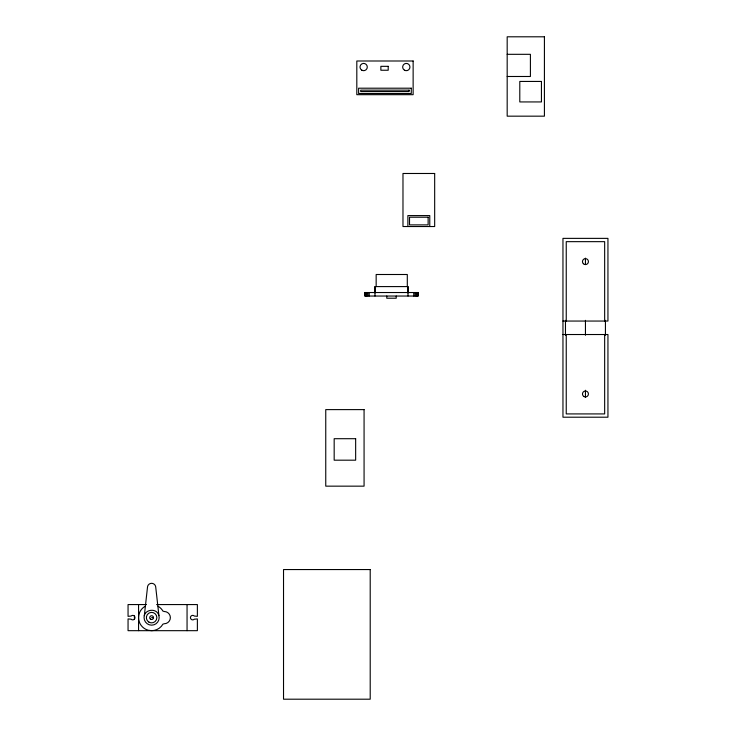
<?xml version="1.0" encoding="UTF-8"?>
<svg xmlns="http://www.w3.org/2000/svg" width="736" height="736" viewBox="0 0 736 736"><rect width="100%" height="100%" fill="white"/><g stroke="black" fill="none" stroke-linecap="round" stroke-linejoin="round"><path stroke-width="1.1" d="M144.33 615.673L147.467 587.466A4.149 4.149 0 0 1 151.616 583.317A4.149 4.149 0 0 1 155.765 587.466L159.16 617.624A7.544 7.544 0 0 1 151.616 625.168A7.544 7.544 0 0 1 144.072 617.624C143.695 609.141 157.072 607.375 158.902 615.673M507.178 54.317L530.408 54.317L530.408 76.489L507.178 76.489M374.983 296.038L374.992 286.589L408.002 286.589L408.011 296.038M562.957 321.052L607.945 321.052L607.945 238.372L562.957 238.372L562.957 417.202L607.945 417.202L607.945 334.521L562.957 334.521M146.455 604.569L128.055 604.569L128.055 616.336L131.146 616.041A2.245 2.245 0 0 1 134.32 616.041A2.245 2.245 0 0 1 134.32 619.215A2.245 2.245 0 0 1 131.146 619.215L128.055 618.912L128.055 630.678L197.377 630.678L197.377 618.912L194.286 619.215A2.245 2.245 0 0 1 191.112 619.215A2.245 2.245 0 0 1 191.112 616.041A2.245 2.245 0 0 1 194.286 616.041L197.377 616.336L197.377 604.569L156.602 604.569M151.616 617.624L153.502 617.624M605.434 320.335L605.434 335.239M604.661 321.052L604.661 241.656L566.242 241.656L566.242 321.052M604.661 334.521L604.661 413.917L566.242 413.917L566.242 334.521M585.451 258.134L585.451 264.178M585.451 320.335L585.451 335.239M585.451 390.255L585.451 397.44M565.469 320.335L565.469 335.239M429.769 226.532L429.769 215.584L407.882 215.584L407.882 226.532M417.864 292.532L417.892 296.038M417.192 292.532L417.192 296.038M416.236 292.532L416.236 296.038M415.067 292.532L415.067 296.038M413.77 292.532L413.77 296.038M407.965 286.589L407.965 292.891M407.302 286.589L407.302 274.5L376.16 274.5L376.16 286.589M396.216 296.038L396.216 298.227L386.777 298.227L386.777 296.038M375.029 286.589L375.029 292.891M369.224 292.532L369.224 296.038M367.926 292.532L367.926 296.038M366.758 292.532L366.758 296.038M365.801 292.532L365.801 296.038M365.102 292.532L365.13 296.038M187.054 604.569L187.054 630.678M138.561 604.569L138.561 630.678M134.449 615.922L134.449 619.326M145.084 606.317A13.055 13.055 0 0 0 148.24 630.237L151.616 630.678A13.055 13.055 0 0 0 162.923 624.156L164.248 623.742A6.118 6.118 0 0 0 170.366 617.624A6.118 6.118 0 0 0 164.248 611.506L162.923 611.101A13.055 13.055 0 0 0 158.139 606.317M544.419 36.8L507.178 36.8L507.178 116.168L544.419 116.168L544.419 36.8M413.135 60.996L356.813 60.996L356.813 94.686L413.135 94.686L413.135 60.996M388.203 66.332L380.871 66.332L380.871 70.242L388.203 70.242L388.203 66.332M541.438 81.438L519.791 81.438L519.791 101.936L541.438 101.936L541.438 81.438M411.277 88.2L358.616 88.2L358.616 93.509L411.277 93.509L411.277 88.2M409.142 90.142L360.723 90.142L360.723 91.568L409.142 91.568L409.142 90.142M434.672 173.484L402.978 173.484L402.978 226.532L434.672 226.532L434.672 173.484M428.131 217.221L409.52 217.221L409.52 224.885L428.131 224.885L428.131 217.221M418.232 292.532L364.762 292.532L364.771 296.038L418.232 296.038L418.223 292.532M364.072 409.612L325.754 409.612L325.754 486.156L364.072 486.156L364.072 409.612M355.654 438.702L334.172 438.702L334.172 460.184L355.654 460.184L355.654 438.702M370.208 569.554L283.526 569.554L283.526 699.2L370.208 699.2L370.208 569.554M583.961 396.548A2.981 2.981 0 0 0 588.432 393.962A2.981 2.981 0 0 0 583.961 391.386A2.981 2.981 0 0 0 583.961 396.548M583.344 263.718A2.981 2.981 0 0 0 588.331 262.384A2.981 2.981 0 0 0 584.678 258.732A2.981 2.981 0 0 0 583.344 263.718M148.985 622.178A5.253 5.253 0 0 0 156.869 617.624A5.253 5.253 0 0 0 148.985 613.079A5.253 5.253 0 0 0 148.985 622.178M404.478 70.196A3.643 3.643 0 0 0 409.943 67.04A3.643 3.643 0 0 0 404.478 63.894A3.643 3.643 0 0 0 404.478 70.196M361.827 70.196A3.643 3.643 0 0 0 367.292 67.04A3.643 3.643 0 0 0 361.827 63.894A3.643 3.643 0 0 0 361.827 70.196M150.282 618.958A1.886 1.886 0 0 0 153.438 618.111A1.886 1.886 0 0 0 151.128 615.802A1.886 1.886 0 0 0 150.282 618.958"/></g></svg>
